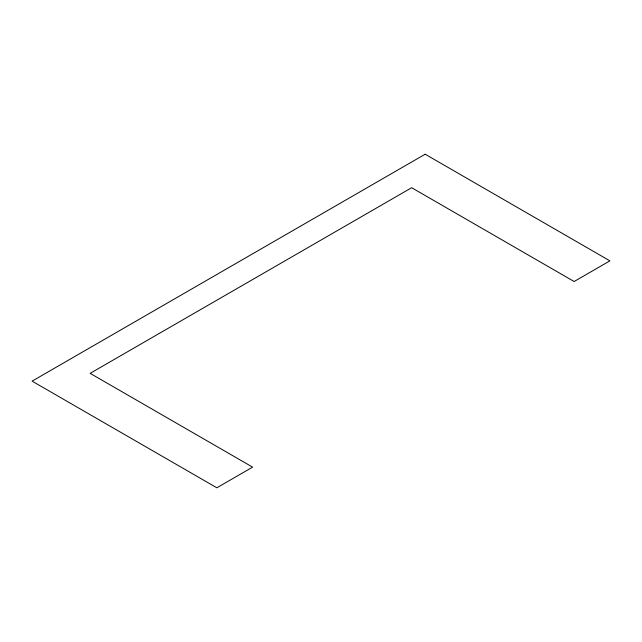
<?xml version="1.0" encoding="UTF-8"?>
<svg xmlns="http://www.w3.org/2000/svg" width="642" height="642" viewBox="0 0 642 642"><rect width="100%" height="100%" fill="white"/><g stroke="black" fill="none" stroke-linecap="round" stroke-linejoin="round"><path stroke-width="0.96" d="M425.164 154.208L32.1 381.139L216.835 487.792L252.611 467.143L90.145 373.347L411.666 187.713L574.133 281.517L609.9 260.861L425.164 154.208"/></g></svg>
